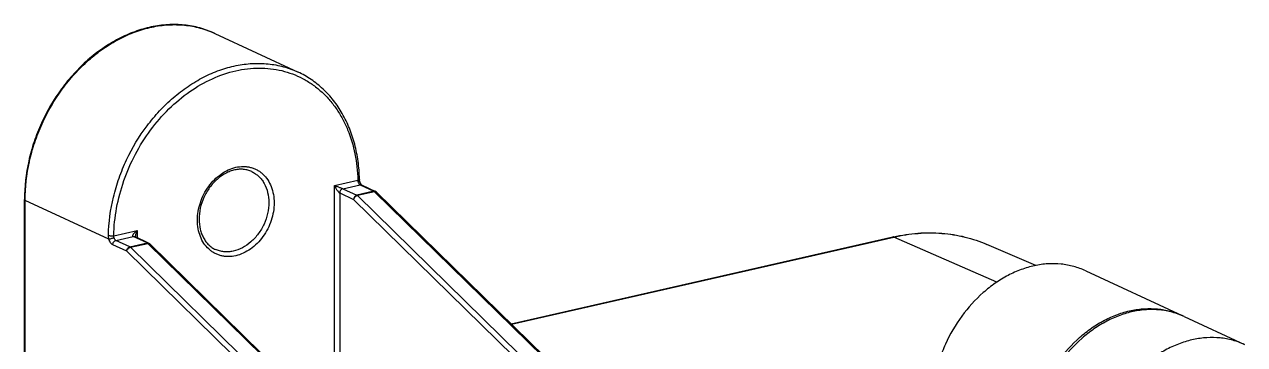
# Model space of a CAD drawing. Header units: millimetres. Extents: x 0 to 594, y 0 to 420.
# Drawn here: x 461.6 to 525.4, y 146 to 162.8 of the extents above; entities that cross this region are included whole.
import ezdxf

# ---------------------------------------------------------------- set-up
doc = ezdxf.new("R2010")
doc.units = ezdxf.units.MM
doc.header["$LTSCALE"] = 32.67
doc.layers.add('00_COMPONENTI', color=7, linetype='CONTINUOUS')

msp = doc.modelspace()

# ---------------------------------------------------------------- linework, layer by layer
at = {"layer": '00_COMPONENTI', "color": 7, "linetype": 'Continuous'}
for p, q in [((471.535, 162.291), (475.894, 160.264)), ((479.224, 154.352), (479.952, 154.013)), ((480.008, 153.975), (497.993, 136.348)), ((461.573, 141.481), (461.573, 153.58)), ((468.075, 151.306), (467.347, 151.644)), ((487.053, 147.071), (507.027, 151.624)), ((479.398, 140.224), (468.13, 151.267)), ((514.507, 150.131), (511.949, 151.235)), ((517.118, 149.851), (522.165, 147.504)), ((522.28, 147.451), (525.435, 145.984))]:
    msp.add_line(p, q, dxfattribs=at)
at = {"layer": '00_COMPONENTI', "color": 9, "linetype": 'Continuous'}
for p, q in [((477.797, 154.322), (479.023, 154.602)), ((477.797, 142.166), (477.797, 154.322)), ((478.075, 153.928), (478.075, 142.15)), ((478.075, 153.928), (478.803, 153.589)), ((478.239, 154.154), (479.14, 154.36)), ((478.239, 154.154), (478.967, 153.816)), ((479.868, 154.021), (478.967, 153.816)), ((479.902, 153.997), (479.001, 153.791)), ((479.14, 154.36), (479.868, 154.021)), ((479.902, 153.997), (497.887, 136.37)), ((461.609, 141.443), (461.609, 153.543)), ((465.999, 151.502), (461.609, 153.543)), ((478.803, 153.589), (493.347, 139.334)), ((479.001, 153.791), (494.116, 138.977)), ((466.249, 151.689), (467.475, 151.969)), ((466.361, 151.447), (467.262, 151.652)), ((467.089, 151.108), (466.361, 151.447)), ((467.99, 151.313), (467.262, 151.652)), ((467.475, 151.969), (467.475, 151.584)), ((487.065, 147.059), (507.07, 151.619)), ((512.474, 149.262), (507.07, 151.619)), ((466.926, 150.882), (466.197, 151.22)), ((476.711, 141.291), (466.926, 150.882)), ((467.089, 151.108), (467.99, 151.313)), ((467.124, 151.083), (468.025, 151.289)), ((478.946, 139.496), (467.124, 151.083)), ((479.363, 140.176), (468.025, 151.289))]:
    msp.add_line(p, q, dxfattribs=at)
at = {"layer": '00_COMPONENTI', "color": 7, "linetype": 'Continuous'}
msp.add_lwpolyline([(479.133, 154.51), (479.131, 154.517), (479.124, 154.54), (479.119, 154.564), (479.115, 154.587), (479.112, 154.61), (479.11, 154.633), (479.109, 154.655), (479.108, 154.659)], dxfattribs=at)
for centre, radius, start, end in [((479.867, 153.831), 0.201, 45.64333, 64.99702), ((509.077, 142.632), 9.223, 102.58886, 102.84205), ((467.99, 151.123), 0.201, 45.64342, 64.9971), ((520.488, 143.896), 3.979, 64.12587, 65.06343)]:
    msp.add_arc(centre, radius, start, end, dxfattribs=at)
for points, knots in [([(471.535, 162.291), (471.284, 162.407), (470.76, 162.599), (469.93, 162.751), (469.072, 162.767), (468.199, 162.647), (467.329, 162.395), (466.475, 162.015), (465.653, 161.516), (464.874, 160.905), (464.153, 160.194), (463.28, 159.125), (462.574, 157.913), (462.063, 156.613), (461.692, 155.287), (461.573, 154.258), (461.573, 153.58)], [0, 0, 0, 0, 0.053672, 0.107892, 0.163158, 0.219876, 0.278329, 0.338666, 0.400898, 0.464908, 0.530468, 0.597261, 0.73277, 0.80078, 0.868297, 1, 1, 1, 1]), ([(479.108, 154.659), (479.101, 154.97), (479.054, 155.584), (478.88, 156.476), (478.605, 157.316), (478.233, 158.089), (477.77, 158.783), (477.221, 159.387), (476.595, 159.89), (476.133, 160.153), (475.894, 160.264)], [0, 0, 0, 0, 0.137126, 0.27048, 0.399906, 0.525494, 0.647591, 0.766799, 0.883939, 1, 1, 1, 1]), ([(473.47, 155.05), (473.404, 155.081), (473.264, 155.131), (473.043, 155.171), (472.812, 155.174), (472.575, 155.14), (472.336, 155.068), (472.015, 154.922), (471.634, 154.651), (471.314, 154.293), (471.1, 153.963), (470.917, 153.607), (470.76, 153.138), (470.714, 152.745), (470.714, 152.552)], [0, 0, 0, 0, 0.050702, 0.10222, 0.155269, 0.210382, 0.267885, 0.327898, 0.454831, 0.58933, 0.658423, 0.727995, 0.866224, 1, 1, 1, 1]), ([(479.224, 154.352), (479.221, 154.354), (479.215, 154.359), (479.204, 154.37), (479.192, 154.385), (479.179, 154.404), (479.164, 154.431), (479.147, 154.466), (479.137, 154.495), (479.133, 154.51)], [0, 0, 0, 0, 0.062455, 0.124965, 0.249957, 0.374978, 0.500008, 0.749989, 1, 1, 1, 1]), ([(470.714, 152.552), (470.714, 152.376), (470.742, 152.115), (470.841, 151.789), (470.942, 151.571), (471.067, 151.376), (471.215, 151.209), (471.384, 151.071), (471.508, 150.999), (471.573, 150.97)], [0, 0, 0, 0, 0.278335, 0.409988, 0.536272, 0.657489, 0.774361, 0.888032, 1, 1, 1, 1]), ([(507.067, 151.633), (507.485, 151.726), (508.325, 151.853), (509.584, 151.852), (510.804, 151.656), (511.578, 151.396), (511.949, 151.235)], [0, 0, 0, 0, 0.258335, 0.509874, 0.756366, 1, 1, 1, 1]), ([(517.118, 149.851), (516.917, 149.945), (516.496, 150.098), (515.829, 150.22), (515.138, 150.232), (514.434, 150.134), (513.731, 149.928), (513.039, 149.619), (512.372, 149.212), (511.52, 148.542), (510.58, 147.5), (509.868, 146.274), (509.452, 145.214), (509.151, 144.133), (509.053, 143.295), (509.053, 142.743)], [0, 0, 0, 0, 0.053065, 0.106733, 0.161545, 0.217933, 0.276193, 0.336465, 0.398749, 0.462907, 0.595567, 0.731711, 0.80004, 0.867853, 1, 1, 1, 1]), ([(522.28, 147.451), (522.079, 147.545), (521.658, 147.698), (520.991, 147.82), (520.3, 147.831), (519.596, 147.733), (518.893, 147.528), (518.201, 147.219), (517.534, 146.812), (516.682, 146.142), (515.743, 145.1), (515.03, 143.874), (514.614, 142.814), (514.313, 141.733), (514.215, 140.895), (514.215, 140.343)], [0, 0, 0, 0, 0.053065, 0.106733, 0.161545, 0.217933, 0.276193, 0.336465, 0.398749, 0.462907, 0.595567, 0.731711, 0.80004, 0.867853, 1, 1, 1, 1]), ([(525.435, 145.984), (525.234, 146.078), (524.813, 146.231), (524.146, 146.353), (523.455, 146.365), (522.751, 146.267), (522.047, 146.061), (521.356, 145.752), (520.688, 145.345), (519.836, 144.675), (518.897, 143.633), (518.185, 142.407), (517.768, 141.347), (517.467, 140.266), (517.37, 139.428), (517.37, 138.876)], [0, 0, 0, 0, 0.053065, 0.106733, 0.161545, 0.217933, 0.276193, 0.336465, 0.398749, 0.462907, 0.595567, 0.731711, 0.80004, 0.867853, 1, 1, 1, 1])]:
    msp.add_open_spline(points, degree=3, knots=knots, dxfattribs=at)
at = {"layer": '00_COMPONENTI', "color": 9, "linetype": 'Continuous'}
for points, knots in [([(461.609, 153.543), (461.609, 154.222), (461.729, 155.253), (462.099, 156.583), (462.612, 157.888), (463.319, 159.105), (464.193, 160.179), (464.915, 160.892), (465.693, 161.504), (466.515, 162.005), (467.366, 162.385), (468.232, 162.638), (469.098, 162.759), (469.949, 162.744), (470.769, 162.595), (471.288, 162.406), (471.535, 162.291)], [0, 0, 0, 0, 0.132121, 0.199921, 0.268237, 0.404355, 0.471412, 0.537183, 0.601329, 0.6636, 0.723861, 0.782109, 0.838487, 0.893288, 0.946945, 1, 1, 1, 1]), ([(465.97, 151.71), (465.985, 152.384), (466.124, 153.403), (466.513, 154.713), (467.039, 155.994), (467.753, 157.186), (468.629, 158.234), (469.348, 158.929), (470.121, 159.524), (470.936, 160.01), (471.778, 160.377), (472.634, 160.62), (473.489, 160.733), (474.328, 160.715), (475.138, 160.565), (475.65, 160.378), (475.894, 160.264)], [0, 0, 0, 0, 0.13267, 0.200616, 0.269001, 0.405064, 0.472023, 0.53767, 0.601683, 0.663826, 0.723979, 0.782145, 0.838474, 0.893258, 0.946923, 1, 1, 1, 1]), ([(466.249, 151.689), (466.259, 152.174), (466.364, 153.154), (466.747, 154.592), (467.347, 155.969), (468.14, 157.236), (469.099, 158.347), (470.189, 159.261), (471.372, 159.944), (472.413, 160.304), (473.246, 160.448), (473.858, 160.486), (474.46, 160.452), (475.044, 160.349), (475.606, 160.176), (476.141, 159.936), (476.642, 159.63), (477.106, 159.262), (477.527, 158.834), (477.903, 158.352), (478.229, 157.82), (478.599, 157.042), (478.918, 155.966), (479.013, 155.063), (479.023, 154.602)], [0, 0, 0, 0, 0.067831, 0.137317, 0.207491, 0.277319, 0.345799, 0.412077, 0.475556, 0.535997, 0.565168, 0.593698, 0.621689, 0.649268, 0.676583, 0.703797, 0.731079, 0.758593, 0.786492, 0.814907, 0.843946, 0.873684, 0.935346, 1, 1, 1, 1]), ([(470.629, 152.499), (470.629, 152.81), (470.711, 153.285), (470.956, 153.868), (471.283, 154.404), (471.72, 154.85), (472.232, 155.149), (472.626, 155.286), (472.96, 155.326), (473.218, 155.31), (473.404, 155.276), (473.583, 155.219), (473.753, 155.14), (473.912, 155.04), (474.109, 154.879), (474.321, 154.627), (474.506, 154.264), (474.619, 153.853), (474.643, 153.562), (474.643, 153.414)], [0, 0, 0, 0, 0.136498, 0.206662, 0.276559, 0.411088, 0.474649, 0.535122, 0.592721, 0.620696, 0.64826, 0.675566, 0.702784, 0.730087, 0.757646, 0.814029, 0.872987, 0.934986, 1, 1, 1, 1]), ([(473.47, 155.05), (473.538, 155.018), (473.669, 154.943), (473.846, 154.799), (474.001, 154.625), (474.177, 154.353), (474.327, 153.952), (474.364, 153.607), (474.364, 153.43)], [0, 0, 0, 0, 0.115092, 0.231429, 0.350137, 0.472126, 0.727599, 1, 1, 1, 1]), ([(479.108, 154.659), (479.109, 154.657), (479.108, 154.651), (479.103, 154.642), (479.096, 154.634), (479.082, 154.623), (479.057, 154.612), (479.035, 154.605), (479.023, 154.602)], [0, 0, 0, 0, 0.076413, 0.160672, 0.258383, 0.372575, 0.653336, 1, 1, 1, 1]), ([(479.023, 154.602), (479.024, 154.593), (479.026, 154.559), (479.033, 154.525), (479.041, 154.5)], [0, 0, 0, 0, 0.242879, 1, 1, 1, 1]), ([(477.797, 154.322), (477.83, 154.31), (477.901, 154.285), (477.991, 154.252), (478.068, 154.223), (478.128, 154.2), (478.185, 154.177), (478.222, 154.162), (478.239, 154.154)], [0, 0, 0, 0, 0.227137, 0.475642, 0.607893, 0.745018, 0.883187, 1, 1, 1, 1]), ([(477.797, 154.322), (477.813, 154.287), (477.84, 154.235), (477.88, 154.166), (477.913, 154.113), (477.949, 154.06), (477.982, 154.017), (478.01, 153.984), (478.031, 153.961), (478.053, 153.941), (478.068, 153.931), (478.075, 153.928)], [0, 0, 0, 0, 0.2369, 0.36129, 0.489474, 0.621264, 0.755829, 0.823191, 0.888953, 0.949856, 1, 1, 1, 1]), ([(478.239, 154.154), (478.217, 154.149), (478.172, 154.128), (478.119, 154.074), (478.084, 154.005), (478.075, 153.953), (478.075, 153.928)], [0, 0, 0, 0, 0.231117, 0.482983, 0.744446, 1, 1, 1, 1]), ([(479.133, 154.51), (479.133, 154.511), (479.13, 154.512), (479.121, 154.514), (479.103, 154.512), (479.075, 154.508), (479.053, 154.503), (479.041, 154.5)], [0, 0, 0, 0, 0.032186, 0.088144, 0.286634, 0.596252, 1, 1, 1, 1]), ([(479.041, 154.5), (479.046, 154.484), (479.057, 154.453), (479.08, 154.412), (479.108, 154.38), (479.129, 154.365), (479.14, 154.36)], [0, 0, 0, 0, 0.288947, 0.557853, 0.79643, 1, 1, 1, 1]), ([(479.224, 154.352), (479.212, 154.358), (479.183, 154.365), (479.154, 154.363), (479.14, 154.36)], [0, 0, 0, 0, 0.489165, 1, 1, 1, 1]), ([(479.952, 154.013), (479.94, 154.019), (479.911, 154.027), (479.882, 154.024), (479.868, 154.021)], [0, 0, 0, 0, 0.489165, 1, 1, 1, 1]), ([(479.868, 154.021), (479.871, 154.02), (479.884, 154.013), (479.895, 154.004), (479.902, 153.997)], [0, 0, 0, 0, 0.232412, 1, 1, 1, 1]), ([(480.008, 153.975), (480.002, 153.981), (479.988, 153.991), (479.962, 154), (479.933, 154.002), (479.913, 153.999), (479.902, 153.997)], [0, 0, 0, 0, 0.225414, 0.462347, 0.71921, 1, 1, 1, 1]), ([(461.573, 153.58), (461.573, 153.577), (461.575, 153.567), (461.588, 153.553), (461.601, 153.546), (461.609, 153.543)], [0, 0, 0, 0, 0.187276, 0.532497, 1, 1, 1, 1]), ([(474.643, 153.414), (474.643, 153.103), (474.56, 152.628), (474.316, 152.045), (473.989, 151.509), (473.552, 151.063), (473.04, 150.764), (472.646, 150.627), (472.312, 150.587), (472.054, 150.603), (471.868, 150.637), (471.689, 150.694), (471.519, 150.773), (471.36, 150.873), (471.163, 151.034), (470.951, 151.286), (470.766, 151.649), (470.653, 152.06), (470.629, 152.351), (470.629, 152.499)], [0, 0, 0, 0, 0.136498, 0.206662, 0.276559, 0.411088, 0.474649, 0.535122, 0.592721, 0.620696, 0.64826, 0.675566, 0.702784, 0.730087, 0.757646, 0.814029, 0.872987, 0.934986, 1, 1, 1, 1]), ([(474.364, 153.43), (474.364, 153.239), (474.319, 152.85), (474.132, 152.293), (473.835, 151.783), (473.45, 151.356), (473, 151.039), (472.588, 150.884), (472.258, 150.838), (472.019, 150.842), (471.788, 150.884), (471.642, 150.937), (471.573, 150.97)], [0, 0, 0, 0, 0.132237, 0.268291, 0.404528, 0.537278, 0.66358, 0.781918, 0.838345, 0.893194, 0.946898, 1, 1, 1, 1]), ([(478.967, 153.816), (478.945, 153.811), (478.9, 153.789), (478.848, 153.735), (478.812, 153.666), (478.803, 153.615), (478.803, 153.589)], [0, 0, 0, 0, 0.231117, 0.482983, 0.744446, 1, 1, 1, 1]), ([(479.001, 153.791), (478.978, 153.786), (478.932, 153.766), (478.873, 153.719), (478.827, 153.659), (478.808, 153.612), (478.803, 153.589)], [0, 0, 0, 0, 0.238872, 0.499944, 0.761046, 1, 1, 1, 1]), ([(478.967, 153.816), (478.97, 153.814), (478.983, 153.808), (478.994, 153.799), (479.001, 153.791)], [0, 0, 0, 0, 0.232412, 1, 1, 1, 1]), ([(465.999, 151.502), (465.994, 151.519), (465.976, 151.587), (465.969, 151.658), (465.97, 151.71)], [0, 0, 0, 0, 0.253412, 1, 1, 1, 1]), ([(465.97, 151.71), (465.978, 151.706), (465.997, 151.7), (466.04, 151.689), (466.101, 151.681), (466.175, 151.68), (466.225, 151.685), (466.249, 151.689)], [0, 0, 0, 0, 0.096741, 0.20963, 0.469519, 0.745572, 1, 1, 1, 1]), ([(465.999, 151.502), (466.015, 151.51), (466.054, 151.525), (466.119, 151.548), (466.19, 151.569), (466.238, 151.582), (466.262, 151.587)], [0, 0, 0, 0, 0.197778, 0.456823, 0.738352, 1, 1, 1, 1]), ([(466.197, 151.22), (466.176, 151.23), (466.133, 151.261), (466.078, 151.325), (466.032, 151.407), (466.009, 151.469), (465.999, 151.502)], [0, 0, 0, 0, 0.203571, 0.442147, 0.711053, 1, 1, 1, 1]), ([(466.197, 151.22), (466.197, 151.246), (466.206, 151.297), (466.242, 151.366), (466.294, 151.42), (466.339, 151.441), (466.361, 151.447)], [0, 0, 0, 0, 0.255554, 0.517017, 0.768883, 1, 1, 1, 1]), ([(466.262, 151.587), (466.259, 151.596), (466.251, 151.629), (466.248, 151.664), (466.249, 151.689)], [0, 0, 0, 0, 0.252999, 1, 1, 1, 1]), ([(466.361, 151.447), (466.35, 151.452), (466.329, 151.467), (466.302, 151.499), (466.278, 151.54), (466.267, 151.571), (466.262, 151.587)], [0, 0, 0, 0, 0.20357, 0.442147, 0.711053, 1, 1, 1, 1]), ([(467.262, 151.652), (467.257, 151.655), (467.247, 151.663), (467.242, 151.682), (467.244, 151.701), (467.251, 151.722), (467.262, 151.743), (467.279, 151.771), (467.306, 151.807), (467.343, 151.849), (467.384, 151.89), (467.428, 151.93), (467.459, 151.956), (467.475, 151.969)], [0, 0, 0, 0, 0.045002, 0.087683, 0.134819, 0.187202, 0.243922, 0.30404, 0.431791, 0.566882, 0.707319, 0.851939, 1, 1, 1, 1]), ([(467.262, 151.652), (467.277, 151.655), (467.306, 151.658), (467.334, 151.65), (467.347, 151.644)], [0, 0, 0, 0, 0.510835, 1, 1, 1, 1]), ([(467.39, 151.624), (467.392, 151.653), (467.399, 151.711), (467.425, 151.828), (467.453, 151.913), (467.475, 151.969)], [0, 0, 0, 0, 0.244012, 0.494347, 1, 1, 1, 1]), ([(507.027, 151.624), (507.034, 151.626), (507.049, 151.626), (507.063, 151.622), (507.07, 151.619)], [0, 0, 0, 0, 0.48092, 1, 1, 1, 1]), ([(507.07, 151.619), (507.488, 151.715), (508.328, 151.845), (509.588, 151.848), (510.806, 151.654), (511.579, 151.395), (511.949, 151.235)], [0, 0, 0, 0, 0.258954, 0.510624, 0.756857, 1, 1, 1, 1]), ([(466.926, 150.882), (466.926, 150.907), (466.935, 150.959), (466.97, 151.028), (467.022, 151.081), (467.067, 151.103), (467.089, 151.108)], [0, 0, 0, 0, 0.255554, 0.517017, 0.768883, 1, 1, 1, 1]), ([(466.926, 150.882), (466.93, 150.905), (466.949, 150.951), (466.996, 151.011), (467.055, 151.058), (467.101, 151.078), (467.124, 151.083)], [0, 0, 0, 0, 0.238954, 0.500056, 0.761128, 1, 1, 1, 1]), ([(467.124, 151.083), (467.121, 151.086), (467.111, 151.096), (467.099, 151.104), (467.089, 151.108)], [0, 0, 0, 0, 0.268823, 1, 1, 1, 1]), ([(467.99, 151.313), (468.005, 151.317), (468.034, 151.319), (468.062, 151.312), (468.075, 151.306)], [0, 0, 0, 0, 0.510835, 1, 1, 1, 1]), ([(468.025, 151.289), (468.022, 151.292), (468.012, 151.301), (468, 151.309), (467.99, 151.313)], [0, 0, 0, 0, 0.268823, 1, 1, 1, 1]), ([(468.025, 151.289), (468.035, 151.291), (468.055, 151.294), (468.084, 151.292), (468.11, 151.283), (468.124, 151.273), (468.13, 151.267)], [0, 0, 0, 0, 0.28079, 0.537653, 0.774586, 1, 1, 1, 1]), ([(514.1, 140.397), (514.1, 140.949), (514.198, 141.787), (514.499, 142.867), (514.916, 143.927), (515.628, 145.154), (516.567, 146.195), (517.419, 146.865), (518.087, 147.272), (518.778, 147.581), (519.482, 147.787), (520.185, 147.885), (520.877, 147.873), (521.543, 147.751), (521.964, 147.598), (522.165, 147.504)], [0, 0, 0, 0, 0.132147, 0.19996, 0.268289, 0.404433, 0.537093, 0.601251, 0.663535, 0.723807, 0.782067, 0.838455, 0.893267, 0.946935, 1, 1, 1, 1])]:
    msp.add_open_spline(points, degree=3, knots=knots, dxfattribs=at)

doc.saveas('drawing.dxf')
